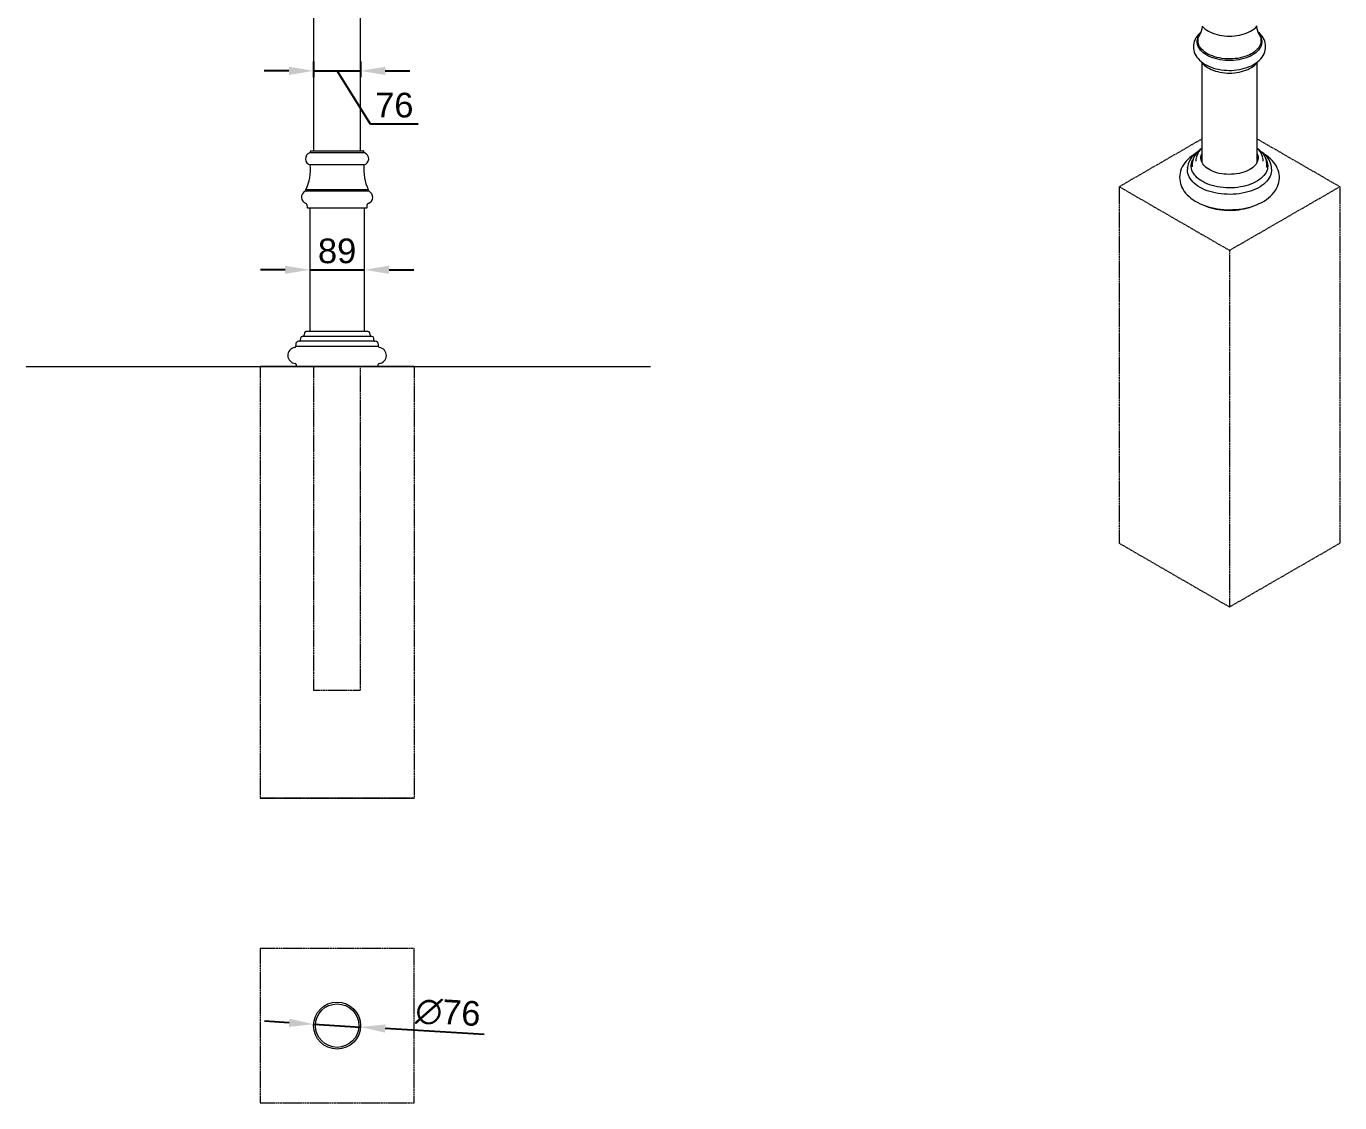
# Model space of a CAD drawing. Header units: millimetres. Extents: x -279 to 3710, y -108 to 3335.
# Drawn here: x 1579 to 3710, y -24 to 1722 of the extents above; entities that cross this region are included whole.
import ezdxf

# ---------------------------------------------------------------- set-up
doc = ezdxf.new("R2010")
doc.units = ezdxf.units.MM
doc.linetypes.add('HIDDEN', pattern=[1.905, 1.27, -0.635])
for name, color, linetype, lineweight in [('ZANO_R', 7, 'Continuous', 0), ('ZANO_R_przerywana', 7, 'HIDDEN', 0), ('ZANO_W', 1, 'Continuous', 0)]:
    doc.layers.add(name, color=color, linetype=linetype, lineweight=lineweight)
doc.styles.add('Arial', font='arial.ttf')
doc.styles.get("Standard").update_dxf_attribs({"font": 'ARIALUNI.TTF'})
doc.dimstyles.new('pl i ang', dxfattribs={"dimtxt": 50, "dimasz": 50, "dimexe": 1.25, "dimexo": 0.625, "dimgap": 10, "dimtad": 1, "dimtoh": 1, "dimtxsty": 'Standard', "dimcen": 2.5, "dimclrd": 1, "dimclre": 1, "dimclrt": 1, "dimadec": 0, "dimazin": 0, "dimtfac": 1, "dimtmove": 0, "dimatfit": 3, "dimfxl": 1, "dimarcsym": 1})

# ---------------------------------------------------------------- blocks, each defined once
blk = doc.blocks.new('*D417')
at = {"layer": 'ZANO_W', "color": 1, "lineweight": -2}
for p, q in [((2045.5, 1665), (2045.5, 1639.6)), ((2121.6, 1665), (2121.6, 1639.6)), ((2005.5, 1649.6), (1965.5, 1649.6)), ((2045.5, 1649.6), (2121.6, 1649.6)), ((2137.9, 1563.3), (2083.6, 1649.6)), ((2161.6, 1649.6), (2201.6, 1649.6)), ((2214.9, 1563.3), (2137.9, 1563.3))]:
    blk.add_line(p, q, dxfattribs=at)
at = {"layer": 'ZANO_W', "color": 1}
for points in [[(2005.5, 1642.9), (2005.5, 1656.3), (2045.5, 1649.6)], [(2161.6, 1656.3), (2161.6, 1642.9), (2121.6, 1649.6)]]:
    blk.add_solid(points, dxfattribs=at)
at = {"layer": 'ZANO_W', "color": 1, "insert": (2176.4, 1593.8), "char_height": 40, "attachment_point": 5, "style": 'Arial'}
blk.add_mtext('76', dxfattribs=at)
blk = doc.blocks.new('*D418')
at = {"layer": 'ZANO_W', "color": 1, "lineweight": -2}
for p, q in [((1999.1, 1327), (1959.1, 1327)), ((2039.1, 1337), (2039.1, 1337)), ((2039.1, 1327), (2128, 1327)), ((2128, 1337), (2128, 1337)), ((2168, 1327), (2208, 1327))]:
    blk.add_line(p, q, dxfattribs=at)
at = {"layer": 'ZANO_W', "color": 1}
for points in [[(1999.1, 1320.3), (1999.1, 1333.6), (2039.1, 1327)], [(2168, 1333.6), (2168, 1320.3), (2128, 1327)]]:
    blk.add_solid(points, dxfattribs=at)
at = {"layer": 'ZANO_W', "color": 1, "insert": (2083.6, 1357.4), "char_height": 40, "attachment_point": 5, "style": 'Arial'}
blk.add_mtext('89', dxfattribs=at)
blk = doc.blocks.new('*D427')
at = {"layer": 'ZANO_W', "color": 1, "lineweight": -2}
for p, q in [((2005.7, 105.8), (1965.7, 108.2)), ((2045.6, 103.5), (2121.6, 98.9)), ((2322, 87), (2161.5, 96.6))]:
    blk.add_line(p, q, dxfattribs=at)
at = {"layer": 'ZANO_W', "color": 1}
for points in [[(2005.3, 99.2), (2006.1, 112.5), (2045.6, 103.5)], [(2161.9, 103.2), (2161.1, 89.9), (2121.6, 98.9)]]:
    blk.add_solid(points, dxfattribs=at)
at = {"layer": 'ZANO_W', "color": 1, "insert": (2263.6, 122.1), "char_height": 40, "attachment_point": 5, "rotation": 356.5941, "style": 'Arial'}
blk.add_mtext('∅76', dxfattribs=at)

msp = doc.modelspace()

# ---------------------------------------------------------------- linework, layer by layer
at = {"layer": 'ZANO_R'}
for p, q in [((2045.5, 1830), (2045.5, 1520)), ((2121.6, 1520), (2121.6, 1830)), ((3486.5, 1663.2), (3486.5, 1501.6)), ((3576.5, 1501.6), (3576.5, 1663.2)), ((2128, 1516.7), (2039.2, 1516.7)), ((2041.6, 1520), (2125.6, 1520)), ((2127.1, 1497), (2040.1, 1497)), ((3463.6, 1493.1), (3463.4, 1490.3)), ((3463.6, 1493.1), (3463.6, 1493.3)), ((3471.5, 1502.3), (3471.1, 1499.1)), ((3471.5, 1502.3), (3471.5, 1502.4)), ((3478.7, 1511.9), (3477.6, 1508.3)), ((3485.5, 1509.4), (3486.5, 1510)), ((3485.8, 1510.3), (3486.5, 1510.9)), ((3486.2, 1511.4), (3486.5, 1511.8)), ((3576.5, 1510.9), (3577.2, 1510.3)), ((3576.5, 1510), (3577.5, 1509.4)), ((3584.3, 1512.2), (3584.4, 1511.9)), ((3585.4, 1508.3), (3584.4, 1511.9)), ((3591.5, 1502.5), (3591.5, 1502.3)), ((3591.9, 1499.1), (3591.5, 1502.3)), ((3599.6, 1490.3), (3599.4, 1493.1)), ((2135.4, 1454.3), (2031.8, 1454.3)), ((2134.2, 1456.6), (2033, 1456.6)), ((2034.6, 1432.8), (2035, 1427.9)), ((2132.2, 1427.9), (2132.6, 1432.8)), ((2131.2, 1427), (2036, 1427)), ((2039.1, 1427), (2039.1, 1227)), ((2128, 1227), (2128, 1427)), ((2024.1, 1216.3), (2023.8, 1212.3)), ((2140, 1219), (2027.1, 1219)), ((2030.6, 1224.6), (2029.6, 1220.1)), ((2133.6, 1227), (2033.6, 1227)), ((2137.6, 1220.1), (2136.5, 1224.6)), ((2143.4, 1212.3), (2143, 1216.3)), ((2016.4, 1206), (2016.2, 1202.6)), ((2151, 1202.6), (2016.2, 1202.6)), ((2145.5, 1211), (2021.7, 1211)), ((2151, 1202.6), (2150.8, 1206)), ((2016.9, 1173.5), (2016.9, 1171.5)), ((2150.2, 1171.5), (2150.2, 1173.5)), ((1579.3, 1170), (2592.1, 1170)), ((1958.6, 1170), (2208.6, 1170)), ((2208.6, 1170), (1958.6, 1170)), ((2121.6, 1170), (2045.6, 1170))]:
    msp.add_line(p, q, dxfattribs=at)
at = {"layer": 'ZANO_R', "flags": 128}
for points in [[(3485.5, 1712.7), (3483.7, 1711.2), (3481.2, 1708.7), (3479, 1706), (3477.1, 1703.3), (3475.6, 1700.4), (3474.4, 1697.5), (3473.6, 1694.6), (3473.1, 1691.7), (3472.9, 1688.7), (3473.1, 1685.8), (3473.6, 1682.9), (3474.3, 1680.1), (3475.4, 1677.3), (3476.8, 1674.6), (3478.5, 1672), (3480.5, 1669.5), (3482.7, 1667.1), (3485.3, 1664.8), (3488.1, 1662.6), (3491.2, 1660.5), (3494.5, 1658.7), (3498, 1657), (3501.7, 1655.5), (3505.6, 1654.2), (3509.6, 1653), (3513.7, 1652.1), (3517.8, 1651.4), (3522.1, 1650.8), (3526.4, 1650.5), (3530.7, 1650.4), (3535, 1650.4), (3539.3, 1650.7), (3543.6, 1651.1), (3547.8, 1651.8), (3551.9, 1652.7), (3555.9, 1653.7), (3559.9, 1655), (3563.6, 1656.4), (3567.2, 1658), (3570.7, 1659.9), (3573.9, 1661.9), (3576.9, 1664.1), (3579.7, 1666.4), (3582.1, 1669), (3584.3, 1671.6), (3586.1, 1674.4), (3587.6, 1677.3), (3588.7, 1680.2), (3589.5, 1683.1), (3590, 1686), (3590.1, 1689), (3589.9, 1691.9), (3589.4, 1694.8), (3588.6, 1697.6), (3587.5, 1700.3), (3586.1, 1703), (3584.3, 1705.6), (3582.3, 1708.2), (3580, 1710.6), (3577.6, 1712.8)], [(3579.6, 1708.6), (3580.3, 1707.6), (3581.7, 1705.3), (3582.8, 1702.8), (3583.5, 1700.4), (3583.8, 1697.9), (3583.8, 1695.4), (3583.5, 1692.9), (3582.8, 1690.4), (3581.7, 1688), (3580.3, 1685.6), (3578.6, 1683.3), (3576.5, 1681.2), (3574.1, 1679.1), (3571.5, 1677.1), (3568.5, 1675.3), (3565.4, 1673.6), (3561.9, 1672), (3558.3, 1670.7), (3554.5, 1669.5), (3550.6, 1668.5), (3546.5, 1667.7), (3542.3, 1667), (3538, 1666.6), (3533.7, 1666.4), (3529.4, 1666.4), (3525, 1666.6), (3520.8, 1667), (3516.6, 1667.7), (3512.5, 1668.5), (3508.5, 1669.5), (3504.7, 1670.7), (3501.1, 1672), (3497.7, 1673.6), (3494.5, 1675.3), (3491.6, 1677.1), (3488.9, 1679.1), (3486.5, 1681.2), (3484.5, 1683.3), (3482.7, 1685.6), (3481.3, 1688), (3480.3, 1690.4), (3479.5, 1692.9), (3479.2, 1695.4), (3479.2, 1697.9), (3479.5, 1700.4), (3480.3, 1702.8), (3481.3, 1705.3), (3482.7, 1707.6), (3483.4, 1708.6)], [(3579.7, 1708.4), (3580.6, 1706.7), (3581.7, 1704.3), (3582.3, 1701.9), (3582.6, 1699.4), (3582.6, 1696.9), (3582.2, 1694.5), (3581.4, 1692), (3580.3, 1689.6), (3578.9, 1687.3), (3577.1, 1685.1), (3575, 1682.9), (3572.6, 1680.9), (3569.9, 1678.9), (3566.9, 1677.2), (3563.7, 1675.5), (3560.3, 1674), (3556.6, 1672.7), (3552.8, 1671.6), (3548.8, 1670.7), (3544.8, 1669.9), (3540.6, 1669.4), (3536.3, 1669.1), (3532.1, 1668.9), (3527.8, 1669), (3523.5, 1669.3), (3519.3, 1669.8), (3515.2, 1670.5), (3511.2, 1671.4), (3507.3, 1672.4), (3503.7, 1673.7), (3500.2, 1675.1), (3496.9, 1676.7), (3493.9, 1678.5), (3491.1, 1680.4), (3488.6, 1682.4), (3486.4, 1684.5), (3484.6, 1686.7), (3483, 1689.1), (3481.8, 1691.4), (3481, 1693.9), (3480.5, 1696.3), (3480.4, 1698.8), (3480.6, 1701.3), (3481.2, 1703.7), (3482.1, 1706.1), (3483.3, 1708.4)], [(3487, 1722.1), (3489.2, 1719.9), (3491.7, 1717.7), (3494.5, 1715.7), (3497.6, 1713.9), (3500.8, 1712.2), (3504.2, 1710.7), (3507.8, 1709.4), (3511.6, 1708.3), (3515.4, 1707.4), (3519.3, 1706.7), (3523.3, 1706.2), (3527.4, 1705.9), (3531.4, 1705.8), (3535.5, 1705.9), (3539.5, 1706.2), (3543.5, 1706.7), (3547.5, 1707.4), (3551.3, 1708.3), (3555.1, 1709.4), (3558.7, 1710.7), (3562.1, 1712.2), (3565.4, 1713.8), (3568.5, 1715.7), (3571.4, 1717.8), (3574, 1720.1), (3576.4, 1722.5)], [(3485.7, 1664.5), (3487.1, 1662.5), (3488.9, 1660.5), (3491, 1658.5), (3493.4, 1656.6), (3496, 1654.9), (3498.9, 1653.3), (3502, 1651.8), (3505.2, 1650.5), (3508.7, 1649.3), (3512.3, 1648.3), (3516, 1647.5), (3519.8, 1646.9), (3523.7, 1646.4), (3527.6, 1646.1), (3531.5, 1646.1), (3535.5, 1646.1), (3539.4, 1646.4), (3543.3, 1646.9), (3547.1, 1647.5), (3550.8, 1648.4), (3554.4, 1649.4), (3557.8, 1650.5), (3561.1, 1651.8), (3564.2, 1653.3), (3567, 1654.9), (3569.7, 1656.7), (3572.1, 1658.5), (3574.2, 1660.5), (3576, 1662.6), (3577.4, 1664.5)], [(2041.6, 1520), (2040.7, 1519.6), (2040.2, 1519.1), (2039.8, 1518.4), (2039.2, 1516.7)], [(2128, 1516.7), (2127.6, 1517.8), (2127.2, 1518.9), (2126.8, 1519.4), (2126.3, 1519.7), (2125.6, 1520)], [(3475.1, 1514.6), (3474.3, 1514.1), (3470.7, 1511.7), (3467.3, 1509), (3464.2, 1506.2), (3461.4, 1503.3), (3458.9, 1500.2), (3456.7, 1497.1), (3454.8, 1493.8), (3453.3, 1490.5), (3452.1, 1487.1), (3451.3, 1483.7), (3450.8, 1480.3), (3450.6, 1476.9), (3450.7, 1473.5), (3451.2, 1470.2), (3451.9, 1466.9), (3453, 1463.6), (3454.4, 1460.4), (3456.1, 1457.3), (3458, 1454.2), (3460.3, 1451.3), (3462.9, 1448.4), (3465.8, 1445.6), (3468.9, 1443), (3472.4, 1440.5), (3476, 1438.2), (3479.9, 1436), (3484, 1434), (3488.3, 1432.1), (3492.7, 1430.5), (3497.3, 1429.1), (3502, 1427.8), (3506.9, 1426.7), (3511.8, 1425.9), (3516.7, 1425.2), (3521.8, 1424.7), (3526.8, 1424.4), (3531.9, 1424.3), (3537, 1424.5), (3542, 1424.8), (3547, 1425.3), (3552, 1426), (3556.9, 1426.9), (3561.7, 1428), (3566.4, 1429.3), (3571, 1430.7), (3575.4, 1432.4), (3579.6, 1434.3), (3583.7, 1436.3), (3587.6, 1438.5), (3591.3, 1440.9), (3594.8, 1443.5), (3598, 1446.3), (3600.9, 1449.2), (3603.5, 1452.2), (3605.8, 1455.3), (3607.7, 1458.6), (3609.3, 1461.9), (3610.6, 1465.3), (3611.5, 1468.6), (3612.2, 1472), (3612.4, 1475.4), (3612.4, 1478.8), (3612, 1482.2), (3611.4, 1485.5), (3610.4, 1488.8), (3609.1, 1492), (3607.5, 1495.2), (3605.6, 1498.2), (3603.4, 1501.2), (3600.9, 1504.1), (3598.1, 1506.9), (3595, 1509.6), (3591.6, 1512.2), (3591.6, 1512.2)], [(3480.3, 1518.7), (3478.3, 1517.3), (3475.5, 1515), (3472.9, 1512.5), (3470.6, 1509.9), (3468.6, 1507.2), (3467, 1504.5), (3465.6, 1501.6), (3464.6, 1498.7), (3463.9, 1495.8), (3463.6, 1493.4)], [(3485.4, 1522.9), (3483.5, 1521.6), (3481, 1519.4), (3478.7, 1517.1), (3476.7, 1514.7), (3475, 1512.2), (3473.6, 1509.6), (3472.6, 1507), (3471.8, 1504.4), (3471.6, 1502.4)], [(3495.6, 1491.4), (3494.2, 1492.4), (3491.9, 1494.3), (3489.9, 1496.4), (3488.3, 1498.6), (3486.9, 1500.8), (3485.9, 1503.1), (3485.3, 1505.5), (3485, 1507.8), (3485.1, 1510.2), (3485.6, 1512.6), (3486.4, 1514.9), (3486.5, 1515.2)], [(3576.5, 1515.2), (3576.6, 1514.8), (3577.5, 1512.5), (3577.9, 1510.2), (3578, 1507.8), (3577.7, 1505.4), (3577.1, 1503.1), (3576.1, 1500.8), (3574.7, 1498.5), (3573.1, 1496.4), (3571, 1494.3), (3568.7, 1492.3), (3566.7, 1490.9)], [(3591.5, 1502.6), (3591.4, 1503.4), (3590.8, 1506.1), (3589.8, 1508.6), (3588.6, 1511.2), (3587.1, 1513.7), (3585.2, 1516.1), (3583.1, 1518.4), (3580.7, 1520.6), (3578.2, 1522.6), (3577.5, 1523.1)], [(3599.4, 1493), (3599.4, 1494), (3598.9, 1496.9), (3598.1, 1499.7), (3597, 1502.5), (3595.6, 1505.2), (3593.9, 1507.9), (3591.9, 1510.5), (3589.6, 1513), (3587.1, 1515.4), (3584.2, 1517.7), (3583.1, 1518.5), (3582.7, 1518.8)], [(3591.6, 1512.2), (3589.6, 1513.5), (3588, 1514.6)], [(3591, 1505.8), (3591.9, 1503.8), (3592.8, 1501.1), (3593.4, 1498.4), (3593.5, 1495.7), (3593.4, 1493), (3592.9, 1490.3), (3592, 1487.7), (3590.8, 1485), (3589.2, 1482.5), (3587.4, 1480), (3585.2, 1477.6), (3582.6, 1475.3), (3579.8, 1473.1), (3576.8, 1471.1), (3573.4, 1469.2), (3569.8, 1467.4), (3566, 1465.8), (3562, 1464.4), (3557.9, 1463.2), (3553.6, 1462.1), (3549.1, 1461.3), (3544.6, 1460.6), (3539.9, 1460.1), (3535.3, 1459.9), (3530.6, 1459.8), (3525.9, 1459.9), (3521.2, 1460.3), (3516.6, 1460.8), (3512.1, 1461.6), (3507.7, 1462.5), (3503.4, 1463.7), (3499.3, 1465), (3495.4, 1466.5), (3491.7, 1468.1), (3488.2, 1470), (3485, 1471.9), (3482, 1474), (3479.3, 1476.2), (3477, 1478.6), (3474.9, 1481), (3473.1, 1483.5), (3471.7, 1486.1), (3470.6, 1488.7), (3469.9, 1491.4), (3469.5, 1494.1), (3469.5, 1496.8), (3469.9, 1499.5), (3470.6, 1502.2), (3471.6, 1504.9), (3472.2, 1506)], [(3478.7, 1511.9), (3478.7, 1512.2), (3478.8, 1512.3)], [(3486.3, 1511.7), (3486.4, 1511.8), (3486.5, 1512)], [(3570.9, 1494), (3569.6, 1493), (3567.1, 1491.1), (3564.3, 1489.4), (3561.2, 1487.8), (3558, 1486.4), (3554.5, 1485.1), (3550.8, 1484.1), (3547, 1483.2), (3543.1, 1482.5), (3539.1, 1482), (3535, 1481.8), (3530.9, 1481.7), (3526.8, 1481.8), (3522.7, 1482.2), (3518.8, 1482.7), (3514.9, 1483.4), (3511.1, 1484.4), (3507.5, 1485.5), (3504.1, 1486.8), (3500.8, 1488.3), (3497.9, 1489.9), (3495.1, 1491.7), (3492.7, 1493.6), (3492, 1494.1)], [(3599.6, 1490.3), (3599.7, 1490), (3599.7, 1487.2), (3599.3, 1484.4), (3598.6, 1481.6), (3597.5, 1478.8), (3596.1, 1476.1), (3594.4, 1473.4), (3592.3, 1470.8), (3589.9, 1468.3), (3587.2, 1466), (3584.2, 1463.7), (3581, 1461.6), (3577.4, 1459.6), (3573.7, 1457.7), (3569.7, 1456.1), (3565.5, 1454.6), (3561.2, 1453.2), (3556.7, 1452.1), (3552, 1451.1), (3547.3, 1450.4), (3542.5, 1449.8), (3537.6, 1449.5), (3532.7, 1449.3), (3527.7, 1449.4), (3522.8, 1449.6), (3518, 1450.1), (3513.2, 1450.8), (3508.5, 1451.6), (3503.9, 1452.7), (3499.5, 1453.9), (3495.2, 1455.3), (3491.2, 1456.9), (3487.3, 1458.7), (3483.7, 1460.6), (3480.3, 1462.7), (3477.2, 1464.9), (3474.4, 1467.2), (3471.8, 1469.7), (3469.6, 1472.2), (3467.7, 1474.8), (3466.1, 1477.5), (3464.9, 1480.3), (3464, 1483.1), (3463.5, 1485.9), (3463.3, 1488.7), (3463.4, 1490.3)], [(3493.3, 1430.3), (3493.4, 1430.3), (3497.3, 1428.8), (3501.4, 1427.5), (3505.6, 1426.4), (3509.9, 1425.5), (3514.4, 1424.7), (3518.9, 1424.1), (3523.5, 1423.7), (3528.1, 1423.5), (3532.8, 1423.4), (3537.4, 1423.6), (3542, 1423.9), (3546.6, 1424.4), (3551.1, 1425.1), (3555.4, 1426), (3559.7, 1427), (3563.9, 1428.2), (3567.9, 1429.6), (3569.6, 1430.3)]]:
    msp.add_lwpolyline(points, dxfattribs=at)
at = {"layer": 'ZANO_R'}
for radius in [38.1, 38.1, 35.2]:
    msp.add_circle((2083.6, 101.2), radius, dxfattribs=at)
for centre, radius, start, end in [((3457.3, 1724.2), 30.5, 328.8061, 354.8745), ((3606.2, 1724.3), 30.9, 185.1345, 210.8942), ((2042.7, 1507), 10.4, 109.9604, 255.467), ((2124.5, 1507), 10.4, 284.533, 70.0396), ((3502.5, 1505), 24.8, 130.1425, 162.7927), ((3560.4, 1505), 25, 16.9894, 49.7597), ((1963.5, 1489.6), 76.9, 334.608, 5.5304), ((2203.7, 1489.6), 76.9, 174.4696, 205.392), ((3491.3, 1496.7), 20.3, 173.3166, 188.0476), ((3495.5, 1503.1), 18.6, 163.9259, 180.2999), ((3496.9, 1506.5), 11.8, 151.5032, 174.3543), ((3565, 1506.1), 12.9, 6.0044, 27.6739), ((3567.5, 1503.1), 18.6, 359.7145, 16.0731), ((3571.7, 1496.7), 20.3, 350.3722, 6.6744), ((2036.3, 1444.7), 10.6, 114.8674, 253.1404), ((1971.3, 1488.2), 69.4, 330.7819, 332.8764), ((2130.9, 1444.7), 10.6, 286.8596, 65.1326), ((2195.9, 1488.2), 69.4, 207.1236, 209.2181), ((2032.6, 1432.7), 2, 4.4349, 73.1404), ((2036, 1428), 1, 184.4349, 270), ((2131.2, 1428), 1, 270, 355.5651), ((2134.6, 1432.7), 2, 106.8596, 175.5651), ((2027.1, 1216), 3, 90, 174.5476), ((2028.1, 1220.5), 1.5, 270, 347.0348), ((2033.6, 1224), 3, 90, 167.0348), ((2133.6, 1224), 3, 12.9652, 90), ((2139, 1220.5), 1.5, 192.9652, 270), ((2140, 1216), 3, 5.4524, 90), ((2016.7, 1188.1), 13.1, 97.7864, 265.1489), ((2014.7, 1202.5), 1.5, 277.7864, 2.9353), ((2021.7, 1205.7), 5.33, 90, 176.7348), ((2022.3, 1212.5), 1.5, 281.4373, 354.5476), ((2144.9, 1212.5), 1.5, 185.4524, 258.5627), ((2145.5, 1205.7), 5.33, 3.2652, 90), ((2152.5, 1202.5), 1.5, 177.0647, 262.2136), ((2150.5, 1188.1), 13.1, 274.8511, 82.2136), ((2015.4, 1173.5), 1.5, 0, 85.1489), ((2151.7, 1173.5), 1.5, 94.8511, 180), ((2018.4, 1171.5), 1.5, 180, 270), ((2148.7, 1171.5), 1.5, 270, 0)]:
    msp.add_arc(centre, radius, start, end, dxfattribs=at)
at = {"layer": 'ZANO_R_przerywana'}
for p, q in [((3486.5, 1539), (3352.7, 1461.7)), ((3710.4, 1461.7), (3576.5, 1539)), ((3352.7, 1461.7), (3352.7, 883.5)), ((3352.7, 1461.7), (3531.5, 1358.5)), ((3531.5, 1358.5), (3710.4, 1461.7)), ((3710.4, 1461.7), (3710.4, 883.5)), ((3531.5, 1358.5), (3531.5, 780.2)), ((1958.6, 1170), (1958.6, 470)), ((1958.6, 1170), (1958.6, 470)), ((2045.5, 1170), (2045.5, 645)), ((2121.6, 645), (2121.6, 1170)), ((2208.6, 1170), (2208.6, 470)), ((2208.6, 1170), (2208.6, 470)), ((3352.7, 883.5), (3531.5, 780.2)), ((3531.5, 780.2), (3710.4, 883.5)), ((2045.5, 645), (2121.6, 645)), ((1958.6, 470), (2208.6, 470)), ((2208.6, 470), (1958.6, 470)), ((1958.6, 226.2), (1958.6, -23.8)), ((2208.6, 226.2), (1958.6, 226.2)), ((2208.6, -23.8), (2208.6, 226.2)), ((1958.6, -23.8), (2208.6, -23.8))]:
    msp.add_line(p, q, dxfattribs=at)

# ---------------------------------------------------------------- dimensions: what is measured, and where the dimension line sits
at = {"layer": 'ZANO_W'}
dim = msp.add_linear_dim(base=(2121.6, 1649.6), p1=(2045.5, 1675), p2=(2121.6, 1675), dimstyle='pl i ang', override={"dimtxt": 40, "dimasz": 40, "dimexe": 10, "dimexo": 10, "dimtoh": 0, "dimdec": 0, "dimtxsty": 'Arial', "dimtdec": 0, "dimtmove": 1}, dxfattribs=at)
dim.commit()
dim.dimension.update_dxf_attribs({"geometry": '*D417', "text_midpoint": (2147.9, 1563.3), "dimtype": 160})
dim = msp.add_linear_dim(base=(2128, 1327), p1=(2039.1, 1327), p2=(2128, 1327), dimstyle='pl i ang', override={"dimtxt": 40, "dimasz": 40, "dimexe": 10, "dimexo": 10, "dimtoh": 0, "dimdec": 0, "dimtxsty": 'Arial', "dimtdec": 0, "dimtmove": 1}, dxfattribs=at)
dim.commit()
dim.dimension.update_dxf_attribs({"geometry": '*D418', "text_midpoint": (2083.6, 1357.4)})
dim = msp.add_diameter_dim_2p(p1=(2045.6, 103.5), p2=(2121.6, 98.9), dimstyle='pl i ang', override={"dimtxt": 40, "dimasz": 40, "dimexe": 10, "dimexo": 10, "dimtoh": 0, "dimdec": 0, "dimtxsty": 'Arial', "dimtdec": 0, "dimtmove": 1}, dxfattribs=at)
dim.commit()
dim.dimension.update_dxf_attribs({"geometry": '*D427', "text_midpoint": (2263.6, 122.1)})

doc.saveas('drawing.dxf')
